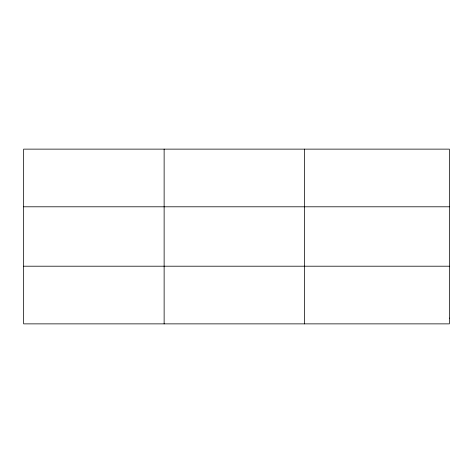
<?xml version="1.0" encoding="UTF-8"?>
<svg xmlns="http://www.w3.org/2000/svg" width="473" height="473" viewBox="0 0 473 473"><rect width="100%" height="100%" fill="white"/><g stroke="black" fill="none" stroke-linecap="round" stroke-linejoin="round"><path stroke-width="0.71" d="M164.131 323.869L164.131 149.131M304.612 323.869L304.612 149.131M23.65 206.796L449.35 206.796M23.65 266.204L449.35 266.204M449.35 318.104L449.35 323.869L23.65 323.869L23.65 149.131L449.35 149.131L449.35 318.104"/></g></svg>
